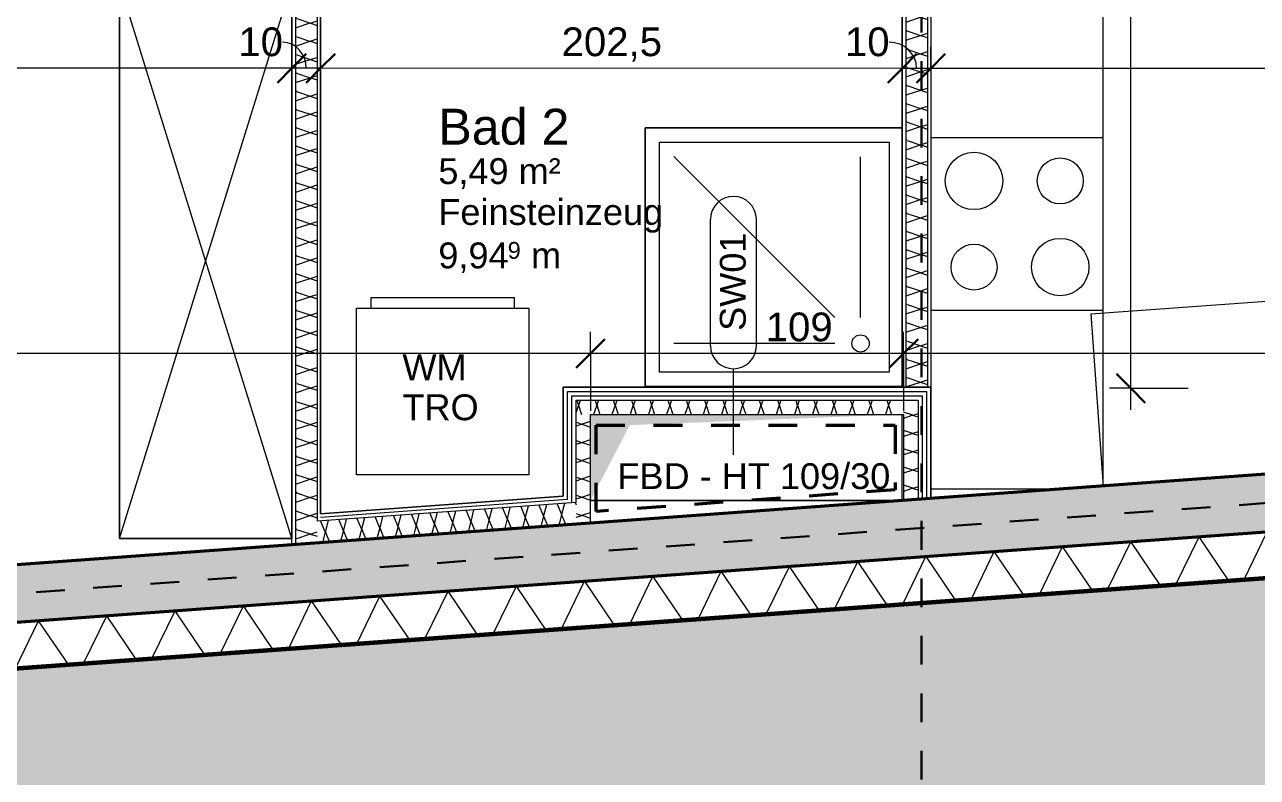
# Model space of a CAD drawing. Header units: metres. Extents: x -67.4 to -27.2, y 43.9 to 89.6.
# Drawn here: x -50.1 to -45.808, y 47.578 to 50.197 of the extents above; entities that cross this region are included whole.
import ezdxf

# ---------------------------------------------------------------- set-up
doc = ezdxf.new("R2010")
doc.units = ezdxf.units.M
doc.linetypes.add('Strich Punkt Mittel', pattern=[0.015875, 0.00635, -0.004763, 0, -0.004763])
doc.linetypes.add('Verdeckt', pattern=[0.003, 0.002, -0.001])
for name, color, linetype, lineweight in [('A-DETL-GENF_', 92, 'Continuous', 13), ('A_2D', 7, 'Continuous', 13), ('A_Bemassung-50_', 4, 'Continuous', 9), ('A_Bemassung_', 4, 'Continuous', 9), ('A_Beschriftung_', 7, 'Continuous', 9), ('A_Brandabschnitte', 30, 'Verdeckt', 50), ('A_Decken', 8, 'Continuous', 13), ('A_Durchbruch_', 7, 'Continuous', 5), ('A_Grundstuecksgrenze', 5, 'Continuous', 70), ('A_Moebel', 6, 'Continuous', 13), ('A_Raeume_', 7, 'Continuous', 5), ('A_Raeume_Beschriftung_', 7, 'Continuous', 9), ('A_Raster_', 1, 'Continuous', 9), ('A_Sanitaer', 3, 'Continuous', 13), ('A_Waende', 7, 'Continuous', 13), ('Text', 90, 'Continuous', 9)]:
    doc.layers.add(name, color=color, linetype=linetype, lineweight=lineweight)
doc.styles.add('Arial_2', font='arial.ttf', dxfattribs={"height": 0.09})
doc.styles.add('Arial_3', font='arial.ttf', dxfattribs={"height": 0.05849})
doc.styles.add('Arial_4', font='arial.ttf', dxfattribs={"height": 0.125})
doc.styles.add('Arial_5', font='arial.ttf', dxfattribs={"height": 0.1})
doc.dimstyles.new('WGA-Bemaßung_3', dxfattribs={"dimscale": 0.3048, "dimtxt": 0.102026, "dimasz": 0.328084, "dimexe": 0.246063, "dimexo": 0.0625, "dimgap": 0.04101, "dimtad": 1, "dimdec": 1, "dimlfac": 100, "dimrnd": 0.5, "dimdsep": 46, "dimtxsty": 'Arial_5', "dimblk1": 'OBLIQUE', "dimblk2": 'OBLIQUE', "dimsah": 1, "dimcen": 0.09, "dimdle": 0.246063, "dimazin": 2, "dimtfac": 1, "dimtdec": 4, "dimtix": 1, "dimtmove": 1, "dimatfit": 3, "dimfxl": 0.656168, "dimfxlon": 1, "dimtvp": 1, "dimtolj": 1, "dimtzin": 0, "dimarcsym": 2})
doc.dimstyles.new('WGA-Bemaßung_4', dxfattribs={"dimscale": 0.3048, "dimtxt": 0.102026, "dimasz": 0.328084, "dimexe": 0.246063, "dimexo": 0.0625, "dimgap": 0.04101, "dimtad": 1, "dimdec": 1, "dimlfac": 100, "dimrnd": 0.5, "dimdsep": 46, "dimtxsty": 'Arial_5', "dimblk1": 'OBLIQUE', "dimblk2": 'OBLIQUE', "dimsah": 1, "dimcen": 0.09, "dimdle": 0.246063, "dimazin": 2, "dimtfac": 1, "dimtdec": 4, "dimtix": 1, "dimtmove": 2, "dimatfit": 3, "dimfxl": 0.656168, "dimfxlon": 1, "dimtvp": 1, "dimtolj": 1, "dimtzin": 0, "dimarcsym": 2})
doc.dimstyles.new('WGA-Bemaßung_5', dxfattribs={"dimscale": 0.3048, "dimtxt": 0.102026, "dimasz": 0.328084, "dimexe": 0.246063, "dimexo": 0.0625, "dimgap": 0.04101, "dimtad": 1, "dimdec": 1, "dimlfac": 100, "dimrnd": 0.5, "dimdsep": 46, "dimtxsty": 'Arial_5', "dimblk1": 'OBLIQUE', "dimblk2": 'OBLIQUE', "dimsah": 1, "dimcen": 0.09, "dimdle": 0.246063, "dimazin": 2, "dimtfac": 1, "dimtdec": 4, "dimtix": 1, "dimtmove": 0, "dimatfit": 3, "dimfxl": 0.656168, "dimfxlon": 1, "dimtvp": 1, "dimtolj": 1, "dimtzin": 0, "dimarcsym": 2})

# ---------------------------------------------------------------- blocks, each defined once
blk = doc.blocks.new('Sani_Kueche_Zeile - Tiefe_600-9372975-263_PP_03DG_BT2')
at = {"layer": 'A_Sanitaer'}
for p, q in [((-1.2005, 0.0254), (-1.2005, -0.4397)), ((-0.8464, 0.0254), (-1.1536, 0.0254)), ((-0.5786, 0.0254), (-0.8464, 0.0254)), ((0.0214, 0.0254), (-0.5786, 0.0254)), ((0.9913, 0.0254), (0.0214, 0.0254)), ((1.7913, 0.0254), (0.9913, 0.0254)), ((1.7913, -0.5746), (1.7913, 0.0254)), ((-1.1907, -0.5746), (-0.5786, -0.5746)), ((-0.5786, -0.5746), (0.0214, -0.5746)), ((0.0214, -0.5746), (0.9913, -0.5746)), ((0.9913, -0.5746), (1.7913, -0.5746))]:
    blk.add_line(p, q, dxfattribs=at)
blk = doc.blocks.new('Moeb_Schrank - Schrank_2m_60cm-4872651-263_PP_03DG_BT2')
at = {"layer": 'A_Moebel', "color": 8}
for p, q in [((0, 0), (1.9331, 0.6)), ((0, 0.6), (1.9331, 0)), ((1.9331, 0.6), (0, 0.6)), ((0, 0.6), (0, 0)), ((0, 0), (0, 0.6)), ((0, 0.6), (1.9331, 0.6)), ((1.9331, 0), (1.9331, 0.6)), ((1.9331, 0.6), (1.9331, 0)), ((0, 0), (1.9331, 0)), ((1.9331, 0), (0, 0))]:
    blk.add_line(p, q, dxfattribs=at)
blk = doc.blocks.new('Sani_Kueche_Zeile - Tiefe_600-4903355-263_PP_03DG_BT2')
at = {"layer": 'A_Sanitaer'}
for p, q in [((-1.2005, 0.0254), (-1.2005, -0.5746)), ((0.5995, -0.5746), (0.5995, 0.0254)), ((-1.2005, -0.5746), (-0.6005, -0.5746)), ((-0.6005, -0.5746), (0.5995, -0.5746))]:
    blk.add_line(p, q, dxfattribs=at)
blk = doc.blocks.new('MSys_Kueche_Herd - 600-V58-263_PP_03DG_BT2')
at = {"layer": 'A_Moebel'}
for p, q in [((-1.2005, 0.0254), (-1.2005, -0.5746)), ((-1.2005, 0.0254), (-1.2005, -0.5746)), ((-0.6005, -0.5746), (-0.6005, 0.0254)), ((-0.6005, -0.5746), (-0.6005, 0.0254)), ((-1.2005, -0.5746), (-0.6005, -0.5746)), ((-1.2005, -0.5746), (-0.6005, -0.5746))]:
    blk.add_line(p, q, dxfattribs=at)
for centre, radius in [((-0.7505, -0.1246), 0.1), ((-1.0505, -0.1246), 0.08), ((-1.0505, -0.4246), 0.1), ((-0.7505, -0.4246), 0.08)]:
    blk.add_circle(centre, radius, dxfattribs=at)
blk = doc.blocks.new('Symbol_Schatten - Bodendurchbruch_Schatten-10181165-263_PP_03DG_BT2')
at = {"layer": 'A-DETL-GENF_'}
blk.add_hatch(color=256, dxfattribs=at).paths.add_polyline_path([(-0.545, -0.15), (-0.4088, 0.1125), (0.54, 0.15), (-0.545, 0.15), (-0.545, -0.1497)])
at = {"layer": 'A_2D'}
blk.add_line((0.5397, -0.15), (-0.545, -0.15), dxfattribs=at)
at = {"layer": 'A_Durchbruch_'}
blk.add_line((-0.545, -0.15), (0.5397, -0.15), dxfattribs=at)
blk = doc.blocks.new('Sani_Waschmaschine - 600x600-V94-263_PP_03DG_BT2')
at = {"layer": 'A_Sanitaer'}
for p, q in [((0.0175, 0.0484), (0.0175, 0.0134)), ((0.5175, 0.0484), (0.0175, 0.0484)), ((0.5175, 0.0484), (0.0175, 0.0484)), ((0.5175, 0.0134), (0.5175, 0.0484)), ((-0.0325, 0.0134), (0.5675, 0.0134)), ((-0.0325, -0.5666), (-0.0325, 0.0134)), ((0.0175, 0.0134), (0.5175, 0.0134)), ((0.0175, 0.0134), (0.0423, 0.0134)), ((0.0423, 0.0134), (0.4928, 0.0134)), ((0.4928, 0.0134), (0.5112, 0.0134)), ((0.5112, 0.0134), (0.5175, 0.0134)), ((0.5675, 0.0134), (0.5675, -0.5666)), ((0.5675, -0.5666), (-0.0325, -0.5666))]:
    blk.add_line(p, q, dxfattribs=at)
blk = doc.blocks.new('Sani_Duschwanne_Rechteck - 900x900 Aufsatz-425050-263_PP_03DG_BT2')
at = {"layer": 'A_Sanitaer', "lineweight": 5}
for p, q in [((0.4327, 0.9), (-0.4673, 0.9)), ((-0.4673, 0.9), (-0.4673, 0.005)), ((-0.4673, 0.005), (-0.4673, 0.9)), ((-0.4673, 0.9), (0.4327, 0.9)), ((0.4327, 0.005), (0.4327, 0.9)), ((0.4327, 0.9), (0.4327, 0.005)), ((-0.4173, 0.05), (-0.4173, 0.85)), ((-0.4173, 0.85), (0.3827, 0.85)), ((0.3827, 0.85), (0.3827, 0.05)), ((-0.3173, 0.24), (-0.3173, 0.8)), ((-0.2273, 0.24), (0.3327, 0.8)), ((-0.2273, 0.15), (0.3327, 0.15)), ((0.3827, 0.05), (-0.4173, 0.05))]:
    blk.add_line(p, q, dxfattribs=at)
blk.add_circle((-0.3173, 0.15), 0.03, dxfattribs=at)
blk = doc.blocks.new('Family - ___-3180367-263_PP_03DG_BT2')
at = {"layer": 'A_Grundstuecksgrenze'}
blk.add_line((-31.8179, 64.901), (-19.6942, 60.8437), dxfattribs=at)
blk = doc.blocks.new('DIMBLOCK341-263_PP_03DG_BT2')
at = {"layer": 'A_Bemassung-50_', "lineweight": 35, "transparency": 16777216}
for p, q in [((-46.2478, 55.2436), (-46.2977, 55.2936)), ((-46.2478, 55.2436), (-46.1978, 55.1936)), ((-46.2479, 48.9319), (-46.2979, 48.9819)), ((-46.2479, 48.9319), (-46.1979, 48.8819))]:
    blk.add_line(p, q, dxfattribs=at)
at = {"layer": 'A_Bemassung-50_', "transparency": 16777216}
for p, q in [((-46.2478, 55.2436), (-46.4478, 55.2436)), ((-46.2479, 48.8569), (-46.2478, 55.2436)), ((-46.2478, 55.2436), (-46.1728, 55.2436)), ((-46.2479, 48.9319), (-46.3229, 48.9319)), ((-46.2479, 48.9319), (-46.0479, 48.9319))]:
    blk.add_line(p, q, dxfattribs=at)
at = {"layer": 'A_Bemassung-50_', "color": 0, "transparency": 16777216, "insert": (-46.3902, 51.9724), "char_height": 0.1, "width": 0.276883, "attachment_point": 1, "rotation": 90, "line_spacing_factor": 0.941778, "style": 'Arial_5'}
blk.add_mtext('631', dxfattribs=at)
blk = doc.blocks.new('_Oblique')
at = {"color": 0, "linetype": 'ByBlock', "lineweight": -2}
blk.add_line((-0.5, -0.5), (0.5, 0.5), dxfattribs=at)
blk = doc.blocks.new('DIMBLOCK483-263_PP_03DG_BT2')
at = {"layer": 'A_Bemassung-50_', "transparency": 16777216}
for p, q in [((-46.9441, 50.0454), (-46.944, 50.1204)), ((-41.6841, 50.0453), (-41.6841, 50.1203)), ((-41.6841, 50.0453), (-46.9441, 50.0454)), ((-46.9441, 50.0454), (-46.9441, 49.8454)), ((-41.6841, 50.0453), (-41.6841, 49.8453))]:
    blk.add_line(p, q, dxfattribs=at)
at = {"layer": 'A_Bemassung-50_', "lineweight": 35, "transparency": 16777216}
for p, q in [((-46.9441, 50.0454), (-46.894, 50.0954)), ((-41.6841, 50.0453), (-41.6341, 50.0953)), ((-46.9441, 50.0454), (-46.9941, 49.9954)), ((-41.6841, 50.0453), (-41.7341, 49.9953))]:
    blk.add_line(p, q, dxfattribs=at)
at = {"layer": 'A_Bemassung-50_', "color": 0, "transparency": 16777216, "insert": (-44.4294, 50.1877), "char_height": 0.1, "width": 0.276883, "attachment_point": 1, "rotation": 359.9983, "line_spacing_factor": 0.941778, "style": 'Arial_5'}
blk.add_mtext('526', dxfattribs=at)
blk = doc.blocks.new('DIMBLOCK484-263_PP_03DG_BT2')
at = {"layer": 'A_Bemassung-50_', "transparency": 16777216}
for p, q in [((-47.0441, 50.0454), (-47.044, 50.1204)), ((-46.9441, 50.0454), (-46.944, 50.1204)), ((-46.9441, 50.0454), (-47.0441, 50.0454)), ((-47.0441, 50.0454), (-47.0441, 49.8454)), ((-46.9441, 50.0454), (-46.9441, 49.8454))]:
    blk.add_line(p, q, dxfattribs=at)
at = {"layer": 'A_Bemassung-50_', "lineweight": 35, "transparency": 16777216}
for p, q in [((-47.0441, 50.0454), (-46.994, 50.0954)), ((-46.9441, 50.0454), (-46.894, 50.0954)), ((-47.0441, 50.0454), (-47.0941, 49.9954)), ((-46.9441, 50.0454), (-46.9941, 49.9954))]:
    blk.add_line(p, q, dxfattribs=at)
at = {"layer": 'A_Bemassung-50_', "transparency": 16777216}
blk.add_ellipse((-47.0897, 50.0454), major_axis=(-0.0957, 0), ratio=0.950987, start_param=3.141593, end_param=4.712389, dxfattribs=at)
at = {"layer": 'A_Bemassung-50_', "color": 0, "transparency": 16777216, "insert": (-47.2435, 50.1878), "char_height": 0.1, "width": 0.184588, "attachment_point": 1, "rotation": 359.9983, "line_spacing_factor": 0.941778, "style": 'Arial_5'}
blk.add_mtext('10', dxfattribs=at)
blk = doc.blocks.new('DIMBLOCK485-263_PP_03DG_BT2')
at = {"layer": 'A_Bemassung-50_', "transparency": 16777216}
for p, q in [((-49.0691, 50.0455), (-49.069, 50.1205)), ((-47.0441, 50.0454), (-47.044, 50.1204)), ((-47.0441, 50.0454), (-49.0691, 50.0455)), ((-49.0691, 50.0455), (-49.0691, 49.8455)), ((-47.0441, 50.0454), (-47.0441, 49.8454))]:
    blk.add_line(p, q, dxfattribs=at)
at = {"layer": 'A_Bemassung-50_', "lineweight": 35, "transparency": 16777216}
for p, q in [((-49.0691, 50.0455), (-49.019, 50.0955)), ((-47.0441, 50.0454), (-46.994, 50.0954)), ((-49.0691, 50.0455), (-49.1191, 49.9955)), ((-47.0441, 50.0454), (-47.0941, 49.9954))]:
    blk.add_line(p, q, dxfattribs=at)
at = {"layer": 'A_Bemassung-50_', "color": 0, "transparency": 16777216, "insert": (-48.23, 50.1878), "char_height": 0.1, "width": 0.416266, "attachment_point": 1, "rotation": 359.9983, "line_spacing_factor": 0.941778, "style": 'Arial_5'}
blk.add_mtext('202,5', dxfattribs=at)
blk = doc.blocks.new('DIMBLOCK486-263_PP_03DG_BT2')
at = {"layer": 'A_Bemassung-50_', "transparency": 16777216}
for p, q in [((-49.1691, 50.0455), (-49.169, 50.1205)), ((-49.0691, 50.0455), (-49.069, 50.1205)), ((-49.0691, 50.0455), (-49.1691, 50.0455)), ((-49.1691, 50.0455), (-49.1691, 49.8455)), ((-49.0691, 50.0455), (-49.0691, 49.8455))]:
    blk.add_line(p, q, dxfattribs=at)
at = {"layer": 'A_Bemassung-50_', "lineweight": 35, "transparency": 16777216}
for p, q in [((-49.1691, 50.0455), (-49.119, 50.0955)), ((-49.0691, 50.0455), (-49.019, 50.0955)), ((-49.1691, 50.0455), (-49.2191, 49.9955)), ((-49.0691, 50.0455), (-49.1191, 49.9955))]:
    blk.add_line(p, q, dxfattribs=at)
at = {"layer": 'A_Bemassung-50_', "transparency": 16777216}
blk.add_ellipse((-49.2017, 50.0455), major_axis=(0, 0.091), ratio=0.908258, start_param=4.712389, end_param=6.283185, dxfattribs=at)
at = {"layer": 'A_Bemassung-50_', "color": 0, "transparency": 16777216, "insert": (-49.3555, 50.1878), "char_height": 0.1, "width": 0.184588, "attachment_point": 1, "rotation": 359.9983, "line_spacing_factor": 0.941778, "style": 'Arial_5'}
blk.add_mtext('10', dxfattribs=at)
blk = doc.blocks.new('DIMBLOCK487-263_PP_03DG_BT2')
at = {"layer": 'A_Bemassung-50_', "transparency": 16777216}
for p, q in [((-54.0889, 50.0457), (-54.0889, 50.1207)), ((-49.1691, 50.0455), (-49.169, 50.1205)), ((-49.1691, 50.0455), (-54.1639, 50.0457)), ((-54.0889, 50.0457), (-54.0889, 49.8457)), ((-49.1691, 50.0455), (-49.1691, 49.8455))]:
    blk.add_line(p, q, dxfattribs=at)
at = {"layer": 'A_Bemassung-50_', "lineweight": 35, "transparency": 16777216}
for p, q in [((-54.0889, 50.0457), (-54.0389, 50.0957)), ((-49.1691, 50.0455), (-49.119, 50.0955)), ((-54.0889, 50.0457), (-54.1389, 49.9957)), ((-49.1691, 50.0455), (-49.2191, 49.9955))]:
    blk.add_line(p, q, dxfattribs=at)
at = {"layer": 'A_Bemassung-50_', "color": 0, "transparency": 16777216, "insert": (-51.7444, 50.1879), "char_height": 0.1, "width": 0.276883, "attachment_point": 1, "rotation": 359.9983, "line_spacing_factor": 0.941778, "style": 'Arial_5'}
blk.add_mtext('492', dxfattribs=at)
blk = doc.blocks.new('BS_Wand_Lollipop - rechts_oben-2026913-263_PP_03DG_BT2')
at = {"layer": 'A_Beschriftung_'}
for p, q in [((0.0046, 0.0016), (0.0134, 0.0016)), ((-0.003, 0), (0.003, 0)), ((0.0046, -0.0016), (0.0134, -0.0016))]:
    blk.add_line(p, q, dxfattribs=at)
for centre, start, end in [((0.0046, 0), 90, 270), ((0.0134, 0), 270, 90)]:
    blk.add_arc(centre, 0.0016, start, end, dxfattribs=at)
blk = doc.blocks.new('DIMBLOCK490-263_PP_03DG_BT2')
at = {"layer": 'A_Bemassung-50_', "transparency": 16777216}
for p, q in [((-47.0391, 49.0533), (-47.0391, 49.1283)), ((-41.6841, 49.0531), (-41.6841, 49.1281)), ((-41.6091, 49.0531), (-47.0391, 49.0533)), ((-47.0391, 49.0533), (-47.0391, 48.8533)), ((-41.6841, 49.0531), (-41.6841, 48.8531))]:
    blk.add_line(p, q, dxfattribs=at)
at = {"layer": 'A_Bemassung-50_', "lineweight": 35, "transparency": 16777216}
for p, q in [((-47.0391, 49.0533), (-46.9891, 49.1033)), ((-41.6841, 49.0531), (-41.6341, 49.1031)), ((-47.0391, 49.0533), (-47.0891, 49.0033)), ((-41.6841, 49.0531), (-41.7341, 49.0031))]:
    blk.add_line(p, q, dxfattribs=at)
at = {"layer": 'A_Bemassung-50_', "color": 0, "transparency": 16777216, "insert": (-44.535, 49.1955), "char_height": 0.1, "width": 0.416266, "attachment_point": 1, "rotation": 359.9983, "line_spacing_factor": 0.941778, "style": 'Arial_5'}
blk.add_mtext('535,5', dxfattribs=at)
blk = doc.blocks.new('DIMBLOCK491-263_PP_03DG_BT2')
at = {"layer": 'A_Bemassung-50_', "transparency": 16777216}
for p, q in [((-48.1291, 49.0533), (-48.1291, 49.1283)), ((-47.0391, 49.0533), (-47.0391, 49.1283)), ((-47.0391, 49.0533), (-48.1291, 49.0533)), ((-48.1291, 49.0533), (-48.1291, 48.8533)), ((-47.0391, 49.0533), (-47.0391, 48.8533))]:
    blk.add_line(p, q, dxfattribs=at)
at = {"layer": 'A_Bemassung-50_', "lineweight": 35, "transparency": 16777216}
for p, q in [((-48.1291, 49.0533), (-48.0791, 49.1033)), ((-47.0391, 49.0533), (-46.9891, 49.1033)), ((-48.1291, 49.0533), (-48.1791, 49.0033)), ((-47.0391, 49.0533), (-47.0891, 49.0033))]:
    blk.add_line(p, q, dxfattribs=at)
at = {"layer": 'A_Bemassung-50_', "color": 0, "transparency": 16777216, "insert": (-47.5193, 49.1956), "char_height": 0.1, "width": 0.276883, "attachment_point": 1, "rotation": 359.9983, "line_spacing_factor": 0.941778, "style": 'Arial_5'}
blk.add_mtext('109', dxfattribs=at)
blk = doc.blocks.new('DIMBLOCK492-263_PP_03DG_BT2')
at = {"layer": 'A_Bemassung-50_', "transparency": 16777216}
for p, q in [((-54.1048, 49.0535), (-54.1048, 49.1285)), ((-48.1291, 49.0533), (-48.1291, 49.1283)), ((-48.1291, 49.0533), (-54.1798, 49.0535)), ((-54.1048, 49.0535), (-54.1048, 48.8535)), ((-48.1291, 49.0533), (-48.1291, 48.8533))]:
    blk.add_line(p, q, dxfattribs=at)
at = {"layer": 'A_Bemassung-50_', "lineweight": 35, "transparency": 16777216}
for p, q in [((-54.1048, 49.0535), (-54.0548, 49.1035)), ((-48.1291, 49.0533), (-48.0791, 49.1033)), ((-54.1048, 49.0535), (-54.1548, 49.0035)), ((-48.1291, 49.0533), (-48.1791, 49.0033))]:
    blk.add_line(p, q, dxfattribs=at)
at = {"layer": 'A_Bemassung-50_', "color": 0, "transparency": 16777216, "insert": (-51.2904, 49.1957), "char_height": 0.1, "width": 0.416266, "attachment_point": 1, "rotation": 359.9983, "line_spacing_factor": 0.941778, "style": 'Arial_5'}
blk.add_mtext('597,5', dxfattribs=at)

msp = doc.modelspace()

# ---------------------------------------------------------------- hatches: boundary and pattern name
at = {"layer": 'A-DETL-GENF_'}
msp.add_hatch(color=253, dxfattribs=at).paths.add_polyline_path([(-54.2379, 44.7333), (-32.3004, 44.7333), (-32.3004, 52.5469), (-33.0402, 52.2443), (-37.2999, 50.4174), (-37.2999, 50.3683), (-37.2979, 50.3636), (-39.839, 49.2738), (-39.8588, 49.3199), (-41.5978, 48.5741), (-54.349, 47.6519), (-54.449, 47.6519), (-54.349, 46.2693)])
at = {"layer": 'A_Waende', "lineweight": 5}
h = msp.add_hatch(dxfattribs=at)
h.set_pattern_fill('FP_46', color=250, angle=-112.36, style=0, pattern_type=2)
h.set_pattern_definition([(314.998, (-49.16889, 49.98105), (0.2539954, -0.1270123), [0.02245, -0.15715]), (314.998, (-49.057745, 49.93317), (0.2539954, -0.1270123), [0.02245, -0.15715]), (314.998, (-49.16914, 49.91735), (0.2539954, -0.1270123), [0.02245, -0.15715]), (314.998, (-49.05799, 49.86947), (0.2539954, -0.1270123), [0.02245, -0.15715]), (341.563, (-49.15289, 49.964736), (0.5079932, -0.1270184), [0.0502, -0.35141]), (341.563, (-49.105507, 49.94849), (0.5079932, -0.1270184), [0.0502, -0.35141]), (341.563, (-49.15314, 49.90104), (0.5079932, -0.1270184), [0.0502, -0.35141]), (341.563, (-49.105376, 49.88572), (0.5079932, -0.1270184), [0.0502, -0.35141]), (44.998, (-49.05781, 49.96455), (-0.2540043, -0.1269946), [0.02245, -0.15715]), (44.998, (-49.16914, 49.91735), (-0.2540043, -0.1269946), [0.02245, -0.15715]), (44.998, (-49.05806, 49.90086), (-0.2540043, -0.1269946), [0.02245, -0.15715]), (44.998, (-49.169385, 49.85366), (-0.2540043, -0.1269946), [0.02245, -0.15715]), (18.433, (-49.105507, 49.94849), (-0.5080021, -0.126983), [0.0502, -0.35141]), (18.433, (-49.152824, 49.93335), (-0.5080021, -0.126983), [0.0502, -0.35141]), (18.433, (-49.105376, 49.88572), (-0.5080021, -0.126983), [0.0502, -0.35141]), (18.433, (-49.153073, 49.869657), (-0.5080021, -0.126983), [0.0502, -0.35141])])
h.paths.add_polyline_path([(-49.1566, 48.3884), (-49.0816, 48.3938), (-49.0816, 51.5613), (-49.1565, 51.5613), (-49.1566, 48.389)])
h = msp.add_hatch(dxfattribs=at)
h.set_pattern_fill('FP_45', color=250, angle=-112.36, style=0, pattern_type=2)
h.set_pattern_definition([(314.998, (-47.0438, 50.25523), (0.2539954, -0.1270123), [0.02245, -0.15715]), (314.998, (-46.93266, 50.20735), (0.2539954, -0.1270123), [0.02245, -0.15715]), (314.998, (-47.04405, 50.19153), (0.2539954, -0.1270123), [0.02245, -0.15715]), (314.998, (-46.93291, 50.14365), (0.2539954, -0.1270123), [0.02245, -0.15715]), (341.563, (-47.027803, 50.238915), (0.5079932, -0.1270184), [0.0502, -0.35141]), (341.563, (-46.98042, 50.22267), (0.5079932, -0.1270184), [0.0502, -0.35141]), (341.563, (-47.028053, 50.17522), (0.5079932, -0.1270184), [0.0502, -0.35141]), (341.563, (-46.98029, 50.1599), (0.5079932, -0.1270184), [0.0502, -0.35141]), (44.998, (-46.93272, 50.23873), (-0.254004, -0.1269946), [0.02245, -0.15715]), (44.998, (-47.04405, 50.19153), (-0.254004, -0.1269946), [0.02245, -0.15715]), (44.998, (-46.93259, 50.17596), (-0.254004, -0.1269946), [0.02245, -0.15715]), (44.998, (-47.0443, 50.12784), (-0.254004, -0.1269946), [0.02245, -0.15715]), (18.433, (-46.98042, 50.22267), (-0.5080021, -0.126983), [0.0502, -0.35141]), (18.433, (-47.027738, 50.20753), (-0.5080021, -0.126983), [0.0502, -0.35141]), (18.433, (-46.98029, 50.1599), (-0.5080021, -0.126983), [0.0502, -0.35141]), (18.433, (-47.027987, 50.143836), (-0.5080021, -0.126983), [0.0502, -0.35141])])
h.paths.add_polyline_path([(-46.9566, 48.9361), (-46.9566, 51.5613), (-47.0315, 51.5613), (-47.0315, 48.9361), (-46.9789, 48.9361)])
h = msp.add_hatch(dxfattribs=at)
h.set_pattern_fill('FP_2', color=250, style=0, pattern_type=2)
h.set_pattern_definition([(45, (0, 0), (-0.08980256, 0.08980256), []), (45, (0.0898, 0), (-0.08980256, 0.08980256), [0.0635, -0.03175])])
h.paths.add_polyline_path([(-53.1237, 47.9009), (-41.6362, 48.7318), (-41.6841, 48.9288), (-53.1237, 48.1014), (-53.1237, 47.9307)])
h = msp.add_hatch(dxfattribs=at)
h.set_pattern_fill('FP_122', color=250, angle=-112.36, style=0, pattern_type=2)
h.set_pattern_definition([(225, (-47.63198, 48.93578), (-0.127003, -0.254), [0.02245, -0.15715]), (225, (-47.67948, 48.82556), (-0.127003, -0.254), [0.02245, -0.15715]), (225, (-47.694745, 48.93565), (-0.127003, -0.254), [0.02245, -0.15715]), (225, (-47.74263, 48.824505), (-0.127003, -0.254), [0.02245, -0.15715]), (251.565, (-47.646983, 48.920324), (-0.1270007, -0.5079977), [0.0502, -0.35141]), (251.565, (-47.66323, 48.872942), (-0.1270007, -0.5079977), [0.0502, -0.35141]), (251.565, (-47.710677, 48.920574), (-0.1270007, -0.5079977), [0.0502, -0.35141]), (251.565, (-47.726924, 48.87319), (-0.1270007, -0.5079977), [0.0502, -0.35141]), (315, (-47.64717, 48.825245), (-0.127003, 0.254), [0.02245, -0.15715]), (315, (-47.694745, 48.93565), (-0.127003, 0.254), [0.02245, -0.15715]), (315, (-47.71086, 48.825495), (-0.127003, 0.254), [0.02245, -0.15715]), (315, (-47.75844, 48.9359), (-0.127003, 0.254), [0.02245, -0.15715]), (288.435, (-47.66323, 48.872942), (-0.1270007, 0.5079977), [0.0502, -0.35141]), (288.435, (-47.679292, 48.92064), (-0.1270007, 0.5079977), [0.0502, -0.35141]), (288.435, (-47.726924, 48.87319), (-0.1270007, 0.5079977), [0.0502, -0.35141]), (288.435, (-47.742986, 48.92089), (-0.1270007, 0.5079977), [0.0502, -0.35141])])
h.paths.add_polyline_path([(-47.0441, 48.8411), (-47.0391, 48.8411), (-47.0391, 48.8911), (-48.1791, 48.8911), (-48.1789, 48.8411), (-47.1469, 48.8411)])
h = msp.add_hatch(dxfattribs=at)
h.set_pattern_fill('FP_121', color=250, angle=247.64, style=0, pattern_type=2)
h.set_pattern_definition([(135, (-46.94378, 48.742435), (-0.253995, 0.127012), [0.02245, -0.15715]), (135, (-47.05531, 48.78939), (-0.253995, 0.127012), [0.02245, -0.15715]), (134.998, (-46.943915, 48.8052), (-0.253995, 0.127012), [0.02245, -0.15715]), (134.998, (-47.05506, 48.853085), (-0.253995, 0.127012), [0.02245, -0.15715]), (161.563, (-46.96016, 48.757822), (-0.507993, 0.1270184), [0.0502, -0.35141]), (161.563, (-47.007544, 48.77407), (-0.507993, 0.1270184), [0.0502, -0.35141]), (161.563, (-46.959912, 48.821516), (-0.507993, 0.1270184), [0.0502, -0.35141]), (161.563, (-47.007294, 48.837763), (-0.507993, 0.1270184), [0.0502, -0.35141]), (225, (-47.05524, 48.75801), (0.254004, 0.126995), [0.02245, -0.15715]), (224.998, (-46.943915, 48.8052), (0.254004, 0.126995), [0.02245, -0.15715]), (224.998, (-47.05499, 48.8217), (0.254004, 0.126995), [0.02245, -0.15715]), (224.998, (-46.94459, 48.86928), (0.254004, 0.126995), [0.02245, -0.15715]), (198.433, (-47.007544, 48.77407), (0.508002, 0.126983), [0.0502, -0.35141]), (198.433, (-46.959847, 48.79013), (0.508002, 0.126983), [0.0502, -0.35141]), (198.433, (-47.007294, 48.837763), (0.508002, 0.126983), [0.0502, -0.35141]), (198.433, (-46.959978, 48.8529), (0.508002, 0.126983), [0.0502, -0.35141])])
h.paths.add_polyline_path([(-46.9891, 48.8401), (-46.9891, 48.8911), (-47.0391, 48.8911), (-47.0391, 48.8411)])
h.paths.add_polyline_path([(-47.0391, 48.5415), (-46.9891, 48.5451), (-46.9891, 48.8401), (-47.0391, 48.8411), (-47.0391, 48.5451)])
h = msp.add_hatch(dxfattribs=at)
h.set_pattern_fill('FP_123', color=250, angle=-112.36, style=0, pattern_type=2)
h.set_pattern_definition([(315, (-48.22383, 48.64832), (0.253995, -0.127012), [0.02245, -0.15715]), (315, (-48.11269, 48.60044), (0.253995, -0.127012), [0.02245, -0.15715]), (314.998, (-48.22408, 48.58463), (0.253995, -0.127012), [0.02245, -0.15715]), (314.998, (-48.11256, 48.53767), (0.253995, -0.127012), [0.02245, -0.15715]), (341.563, (-48.20876, 48.63239), (0.507993, -0.1270184), [0.0502, -0.35141]), (341.563, (-48.160072, 48.616686), (0.507993, -0.1270184), [0.0502, -0.35141]), (341.563, (-48.207704, 48.56924), (0.507993, -0.1270184), [0.0502, -0.35141]), (341.563, (-48.160322, 48.552992), (0.507993, -0.1270184), [0.0502, -0.35141]), (45, (-48.11238, 48.63275), (-0.254004, -0.126995), [0.02245, -0.15715]), (44.998, (-48.22408, 48.58463), (-0.254004, -0.126995), [0.02245, -0.15715]), (44.998, (-48.112625, 48.569055), (-0.254004, -0.126995), [0.02245, -0.15715]), (44.998, (-48.22395, 48.52186), (-0.254004, -0.126995), [0.02245, -0.15715]), (18.433, (-48.160072, 48.616686), (-0.508002, -0.126983), [0.0502, -0.35141]), (18.433, (-48.20777, 48.600624), (-0.508002, -0.126983), [0.0502, -0.35141]), (18.433, (-48.160322, 48.552992), (-0.508002, -0.126983), [0.0502, -0.35141]), (18.433, (-48.20802, 48.53693), (-0.508002, -0.126983), [0.0502, -0.35141])])
h.paths.add_polyline_path([(-48.1791, 48.4591), (-48.1291, 48.4627), (-48.1293, 48.8411), (-48.1791, 48.8411), (-48.1791, 48.4627)])
h = msp.add_hatch(dxfattribs=at)
h.set_pattern_fill('FP_4', color=250, angle=-157.36, style=0, pattern_type=2)
h.set_pattern_definition([(184.137, (-47.91212, 48.27793), (0.014888, -0.205832), []), (244.137, (-47.91212, 48.27793), (0.1857, -0.090023), []), (304.137, (-47.91212, 48.27793), (0.1708203, 0.115815), [])])
h.paths.add_polyline_path([(-53.7064, 47.6983), (-41.5978, 48.5741), (-41.6362, 48.7318), (-53.7064, 47.8588), (-53.7064, 47.6996)])
h = msp.add_hatch(dxfattribs=at)
h.set_pattern_fill('FP_124', color=250, angle=-112.36, style=0, pattern_type=2)
h.set_pattern_definition([(229.137, (-48.6462, 48.52579), (-0.108349, -0.2625), [0.02245, -0.15715]), (229.137, (-48.68576, 48.41122), (-0.108349, -0.2625), [0.02245, -0.15715]), (229.137, (-48.70995, 48.52065), (-0.108349, -0.2625), [0.02245, -0.15715]), (229.137, (-48.74913, 48.40701), (-0.108349, -0.2625), [0.02245, -0.15715]), (255.702, (-48.661047, 48.508105), (-0.090022, -0.515836), [0.0502, -0.35141]), (255.702, (-48.673214, 48.460126), (-0.090022, -0.515836), [0.0502, -0.35141]), (255.702, (-48.724413, 48.503895), (-0.090022, -0.515836), [0.0502, -0.35141]), (255.702, (-48.73696, 48.45499), (-0.090022, -0.515836), [0.0502, -0.35141]), (319.137, (-48.65454, 48.41352), (-0.144996, 0.244176), [0.02245, -0.15715]), (319.137, (-48.70995, 48.52065), (-0.144996, 0.244176), [0.02245, -0.15715]), (319.137, (-48.71791, 48.40931), (-0.144996, 0.244176), [0.02245, -0.15715]), (319.137, (-48.77332, 48.51644), (-0.144996, 0.244176), [0.02245, -0.15715]), (292.572, (-48.673214, 48.460126), (-0.1633175, 0.497512), [0.0502, -0.35141]), (292.572, (-48.693192, 48.50619), (-0.1633175, 0.497512), [0.0502, -0.35141]), (292.572, (-48.73696, 48.45499), (-0.1633175, 0.497512), [0.0502, -0.35141]), (292.572, (-48.75656, 48.50198), (-0.1633175, 0.497512), [0.0502, -0.35141])])
h.paths.add_polyline_path([(-49.0816, 48.3938), (-48.1791, 48.4591), (-48.1791, 48.5343), (-49.0816, 48.469), (-49.0816, 48.3947)])

# ---------------------------------------------------------------- linework, layer by layer
at = {"layer": 'A_2D'}
msp.add_line((-41.5978, 48.5741), (-54.349, 47.6519), dxfattribs=at)
at = {"layer": 'A_Brandabschnitte'}
for p, q in [((-48.1096, 48.5033), (-48.1096, 48.8036)), ((-48.1096, 48.8036), (-47.069, 48.8036)), ((-47.069, 48.8036), (-47.069, 48.5786)), ((-47.069, 48.5786), (-48.1096, 48.5033))]:
    msp.add_line(p, q, dxfattribs=at)
at = {"layer": 'A_Decken'}
for p, q in [((-46.944, 51.5738), (-46.9441, 48.9361)), ((-49.1691, 48.3875), (-49.169, 51.226)), ((-47.0441, 48.5412), (-47.0441, 48.8409))]:
    msp.add_line(p, q, dxfattribs=at)
at = {"layer": 'A_Raeume_', "flags": 128}
for points in [[(-46.9441, 48.5484), (-41.6841, 48.9288), (-40.2188, 49.5573), (-40.2187, 52.9885), (-44.7588, 52.9887), (-44.7588, 52.9888), (-45.265, 52.9888), (-45.265, 52.9887), (-45.4181, 52.9887), (-46.8838, 52.9887), (-46.8838, 52.8238), (-46.944, 52.8238), (-46.944, 51.6768), (-46.944, 51.5238), (-46.9441, 48.9377), (-46.9441, 48.9361), (-46.9441, 48.8886)], [(-47.0441, 48.9361), (-47.044, 51.4738), (-47.0818, 51.4738), (-49.069, 51.4738), (-49.069, 51.2987), (-49.0691, 48.4949), (-48.2241, 48.5561), (-48.2241, 48.9361)]]:
    msp.add_lwpolyline(points, close=True, dxfattribs=at)
msp.add_lwpolyline([(-53.1191, 48.1018), (-49.1691, 48.3875), (-49.1691, 48.4412), (-49.169, 51.2487), (-50.294, 51.2487), (-53.119, 51.2488), (-53.119, 51.1288)], dxfattribs=at)
at = {"layer": 'A_Raster_', "linetype": 'Strich Punkt Mittel', "lineweight": 35}
for p, q in [((-46.9759, 85.8702), (-46.9771, 46.5269)), ((-56.2438, 47.7755), (-37.1299, 49.158))]:
    msp.add_line(p, q, dxfattribs=at)
at = {"layer": 'A_Waende'}
for p, q in [((-46.9565, 51.5613), (-46.9566, 48.9361)), ((-49.0815, 51.4863), (-49.0816, 48.469)), ((-49.0691, 48.4949), (-49.069, 51.4738)), ((-47.044, 51.4738), (-47.0441, 48.9361)), ((-47.0315, 51.4863), (-47.0316, 48.9361)), ((-49.1565, 51.2612), (-49.1566, 48.3884)), ((-46.9441, 48.9361), (-48.2241, 48.9361)), ((-48.2241, 48.9361), (-48.2241, 48.5561)), ((-47.0441, 48.9361), (-47.0316, 48.9361)), ((-46.9566, 48.9361), (-46.9441, 48.9361)), ((-46.9441, 48.9361), (-46.9441, 48.9361)), ((-46.9441, 48.5484), (-46.9441, 48.9361)), ((-48.1791, 48.8911), (-46.9891, 48.8911)), ((-48.1791, 48.5343), (-48.1791, 48.8911)), ((-46.9891, 48.8911), (-46.9891, 48.5451)), ((-48.2241, 48.5561), (-49.0691, 48.4949)), ((-48.1791, 48.5343), (-49.0816, 48.469))]:
    msp.add_line(p, q, dxfattribs=at)
at = {"layer": 'A_Waende', "color": 10, "lineweight": 50}
for p, q in [((-41.6841, 48.9288), (-48.1941, 48.458)), ((-53.1237, 47.9009), (-41.6362, 48.7318)), ((-48.1941, 48.458), (-53.1237, 48.1014))]:
    msp.add_line(p, q, dxfattribs=at)
at = {"layer": 'A_Waende', "color": 250, "lineweight": 5}
for p, q in [((-47.0316, 48.9361), (-46.9566, 48.9361)), ((-48.1291, 48.8411), (-47.0391, 48.8411)), ((-48.1291, 48.4627), (-48.1291, 48.8411)), ((-47.0391, 48.8411), (-47.0391, 48.5415)), ((-53.7064, 47.6983), (-41.5978, 48.5741))]:
    msp.add_line(p, q, dxfattribs=at)
at = {"layer": 'A_Waende', "lineweight": 18}
for p, q in [((-48.2091, 48.9211), (-46.9591, 48.9211)), ((-48.2091, 48.5446), (-48.2091, 48.9211)), ((-48.1941, 48.9061), (-46.9741, 48.9061)), ((-48.1941, 48.5332), (-48.1941, 48.9061)), ((-46.9741, 48.9061), (-46.9741, 48.5462)), ((-46.9591, 48.9211), (-46.9591, 48.5473)), ((-48.2091, 48.5446), (-49.0691, 48.4824))]:
    msp.add_line(p, q, dxfattribs=at)

# ---------------------------------------------------------------- block references
at = {"layer": 'A_2D', "rotation": 359.998275878371}
msp.add_blockref('Symbol_Schatten - Bodendurchbruch_Schatten-10181165-263_PP_03DG_BT2', (-47.5841, 48.6911), dxfattribs=at)
at = {"layer": 'A_Beschriftung_', "xscale": 49.99999999999998, "yscale": 49.99999999999998, "zscale": 49.99999999999998, "rotation": 89.99999999999991}
msp.add_blockref('BS_Wand_Lollipop - rechts_oben-2026913-263_PP_03DG_BT2', (-47.6319, 48.8499), dxfattribs=at)
at = {"layer": 'A_Grundstuecksgrenze', "rotation": 22.64000000000043}
msp.add_blockref('Family - ___-3180367-263_PP_03DG_BT2', (0, 0), dxfattribs=at)
at = {"layer": 'A_Moebel', "color": 8, "rotation": 89.99827587845473}
msp.add_blockref('Moeb_Schrank - Schrank_2m_60cm-4872651-263_PP_03DG_BT2', (-49.1691, 48.4087), dxfattribs=at)
at = {"layer": 'A_Moebel', "rotation": 89.99827587845454}
msp.add_blockref('MSys_Kueche_Herd - 600-V58-263_PP_03DG_BT2', (-46.9186, 50.4043), dxfattribs=at)
at = {"layer": 'A_Sanitaer'}
for name, p, rotation in [('Sani_Kueche_Zeile - Tiefe_600-9372975-263_PP_03DG_BT2', (-46.9187, 49.7825), 89.99827587845473), ('Sani_Duschwanne_Rechteck - 900x900 Aufsatz-425050-263_PP_03DG_BT2', (-47.0391, 49.4053), 89.99827587859723), ('Sani_Kueche_Zeile - Tiefe_600-4903355-263_PP_03DG_BT2', (-45.748, 48.6604), 184.1368945284545), ('Sani_Waschmaschine - 600x600-V94-263_PP_03DG_BT2', (-48.9116, 49.1978), 359.9982758785824)]:
    msp.add_blockref(name, p, dxfattribs=dict(at, rotation=rotation))

# ---------------------------------------------------------------- texts
at = {"layer": 'A_Beschriftung_', "insert": (-47.679, 49.1318), "char_height": 0.09, "width": 0.420886, "attachment_point": 1, "rotation": 90, "style": 'Arial_2'}
msp.add_mtext('SW01', dxfattribs=at)
at = {"layer": 'A_Beschriftung_', "insert": (-48.0357, 48.6713), "char_height": 0.09, "width": 1.130379, "attachment_point": 1, "style": 'Arial_2'}
msp.add_mtext('FBD - HT 109/30', dxfattribs=at)
at = {"layer": 'A_Raeume_Beschriftung_', "attachment_point": 1}
for s, insert, char_height, width, style in [('Bad 2', (-48.6592, 49.9048), 0.125, 0.549156, 'Arial_4'), ('5,49 m²', (-48.6592, 49.7328), 0.09, 0.505063, 'Arial_2'), ('Feinsteinzeug', (-48.6592, 49.5903), 0.09, 0.909915, 'Arial_2'), ('9,94', (-48.6592, 49.4394), 0.09, 0.292616, 'Arial_2'), ('9', (-48.4177, 49.4412), 0.0585, 0.056118, 'Arial_3'), (' m', (-48.3714, 49.4394), 0.09, 0.164346, 'Arial_2')]:
    msp.add_mtext(s, dxfattribs=dict(at, insert=insert, char_height=char_height, width=width, style=style))
at = {"layer": 'Text', "color": 7, "char_height": 0.09, "attachment_point": 1, "style": 'Arial_2'}
for s, insert, width in [('WM', (-48.7842, 49.0498), 0.276582), ('TRO', (-48.7842, 48.9109), 0.316667)]:
    msp.add_mtext(s, dxfattribs=dict(at, insert=insert, width=width))

# ---------------------------------------------------------------- dimensions: what is measured, and where the dimension line sits
at = {"layer": 'A_Bemassung_'}
for base, p1, p2, angle, override, picture, middle in [((-46.2478, 55.2436), (-46.0479, 48.9319), (-46.4478, 55.2436), 89.9983, {"dimpost": '<>', "dimfxl": 6.324356}, 'DIMBLOCK341-263_PP_03DG_BT2', (-46.3114, 52.0878)), ((-54.0889, 50.0457), (-49.1691, 49.8455), (-54.0889, 49.8457), 359.9983, {"dimpost": '<>', "dimfxl": 4.91988}, 'DIMBLOCK487-263_PP_03DG_BT2', (-51.629, 50.1091)), ((-49.0691, 50.0455), (-47.0441, 49.8454), (-49.0691, 49.8455), 359.9983, {"dimpost": '<>', "dimfxl": 2.025}, 'DIMBLOCK485-263_PP_03DG_BT2', (-48.0565, 50.109)), ((-46.9441, 50.0454), (-41.6841, 49.8453), (-46.9441, 49.8454), 359.9983, {"dimpost": '<>', "dimfxl": 5.259969}, 'DIMBLOCK483-263_PP_03DG_BT2', (-44.3141, 50.1089)), ((-54.1048, 49.0535), (-48.1291, 48.8533), (-54.1048, 48.8535), 359.9983, {"dimpost": '<>', "dimfxl": 5.975703}, 'DIMBLOCK492-263_PP_03DG_BT2', (-51.1169, 49.117)), ((-47.0391, 49.0533), (-41.6841, 48.8531), (-47.0391, 48.8533), 359.9983, {"dimpost": '<>', "dimfxl": 5.354969}, 'DIMBLOCK490-263_PP_03DG_BT2', (-44.3616, 49.1168))]:
    dim = msp.add_linear_dim(base=base, p1=p1, p2=p2, angle=angle, dimstyle='WGA-Bemaßung_5', override=override, dxfattribs=at)
    dim.commit()
    dim.dimension.update_dxf_attribs({"geometry": picture, "text_midpoint": middle})
for base, p1, p2, picture, middle in [((-49.1691, 50.0455), (-49.0691, 49.8455), (-49.1691, 49.8455), 'DIMBLOCK486-263_PP_03DG_BT2', (-49.2632, 50.1212)), ((-47.0441, 50.0454), (-46.9441, 49.8454), (-47.0441, 49.8454), 'DIMBLOCK484-263_PP_03DG_BT2', (-47.1512, 50.1211))]:
    dim = msp.add_linear_dim(base=base, p1=p1, p2=p2, angle=359.9983, dimstyle='WGA-Bemaßung_3', override={"dimpost": '<>', "dimfxl": 0.1}, dxfattribs=at)
    dim.commit()
    dim.dimension.update_dxf_attribs({"geometry": picture, "text_midpoint": middle, "dimtype": 160})
dim = msp.add_linear_dim(base=(-48.1291, 49.0533), p1=(-47.0391, 48.8533), p2=(-48.1291, 48.8533), angle=359.9983, dimstyle='WGA-Bemaßung_4', override={"dimpost": '<>', "dimfxl": 1.09}, dxfattribs=at)
dim.commit()
dim.dimension.update_dxf_attribs({"geometry": 'DIMBLOCK491-263_PP_03DG_BT2', "text_midpoint": (-47.3809, 49.129), "dimtype": 160, "text_rotation": 359.9983})

doc.saveas('drawing.dxf')
